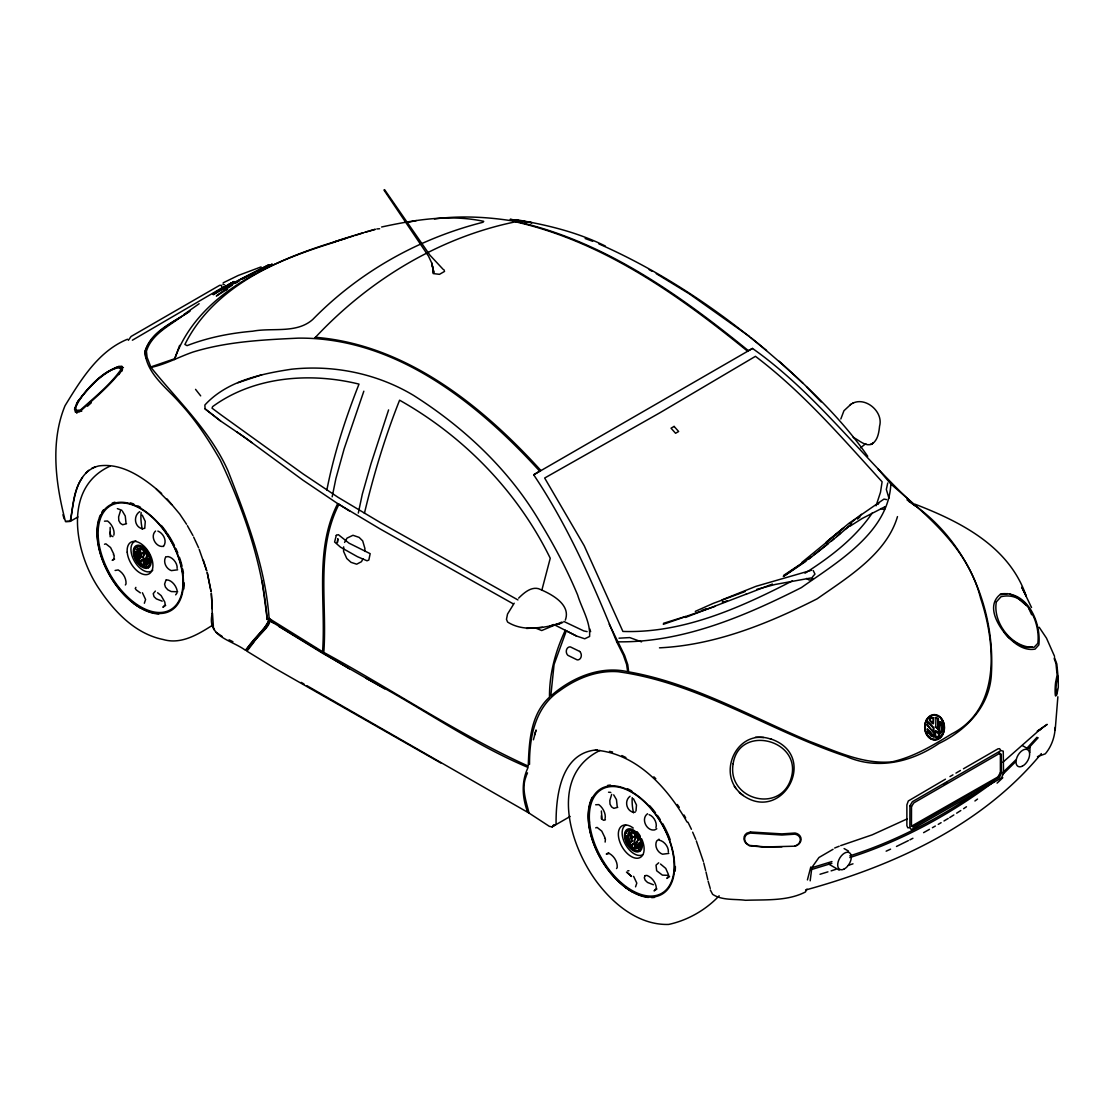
<?xml version="1.0" encoding="UTF-8"?>
<svg xmlns="http://www.w3.org/2000/svg" width="1114" height="1114" viewBox="0 0 1114 1114"><rect width="100%" height="100%" fill="white"/><g stroke="black" fill="none" stroke-linecap="round" stroke-linejoin="round"><path stroke-width="1.5" d="M601.365 818.832L601.365 815.699M884.934 507.009L884.92 508.82L883.346 509.418L880.923 508.541M513.276 603.872L380.292 529.053L337.709 503.612L303.022 480.231L243.548 436.563L220.586 420.981L205.087 408.88L204.865 405.023C226.727 381.127 260.732 373.886 291.478 369.221C333.643 364.668 377.2 373.552 413.628 395.442C464.817 427.957 510.128 470.665 540.75 523.357C554.702 546.306 567.249 570.131 577.609 594.918C581.745 608.606 590.49 621.779 589.598 636.47L584.725 638.782L576.439 635.997L553.811 624.481M1037.454 756.671L1045.308 753.816C1051.532 746.505 1054.861 736.841 1055.195 727.317M125.979 522.786L125.255 516.005L122.484 511.284M617.184 806.369L616.46 799.601L613.689 794.881M529.526 764.427C529.331 737.078 535.207 706.749 559.799 690.68C576.579 678.398 597.146 670.057 618.228 671.742C699.815 683.077 769.328 730.965 846.375 756.49C877.623 770.345 911.656 762.018 938.921 743.498C966.98 729.962 990.443 705.427 991.446 672.717C995.053 607.924 966.465 540.736 912.213 503.612M926.792 724.629L933.212 732.316L933.309 727.846L927.489 722.164M343.683 546.863L343.572 551.374L346.788 558.518L351.035 562.347L356.689 564.185L361.479 561.679L362.997 558.741M1029.865 752.479L1030.046 746.269M221.825 287.036L221.505 285.365L219.681 285.309L131.09 336.456L128.333 340.327M1057.868 696.779L1055.181 730.227M810.17 880.84L811.758 868.419M364.751 551.402L364.905 548.464L362.691 540.903L359.126 537.394L352.971 535.277L347.011 538.132L344.574 542.421M120.507 510.727L118.613 516.882L118.808 520.586L120.382 523.329L122.637 524.75L126.564 523.733M611.697 794.324L609.818 800.479L610.012 804.183L611.586 806.926L613.842 808.346L617.769 807.316M1000.358 772.573L997.921 776.945L911.294 826.309M136.005 551.89C134.864 557.153 143.915 568.683 137.189 553.602M890.866 483.546C888.888 532.408 836.767 562.528 801.37 587.607C744.472 616.334 682.604 642.764 617.699 641.817L616.71 641.831C593.344 584.098 568.53 526.741 533.69 474.801L752.507 348.459C814.752 392.351 859.813 454.568 915.081 505.742L906.963 499.81M113.934 558.476L114.227 555.608L113.35 554.633M605.139 842.073L605.417 839.19L604.554 838.215M897.48 516.604C886.479 554.006 847.476 577.512 817.161 598.803C768.089 623.687 715.063 645.159 659.488 647.833M113.851 535.193C114.979 530.905 112.124 524.276 107.557 521.004L104.479 521.171M605.055 818.79C606.183 814.501 603.328 807.873 598.761 804.6L595.684 804.768M655.979 827.618C657.385 822.898 653.793 816.256 649.086 814.668M326.862 490.035C333.908 453.774 345.465 418.418 359 384.107C310.333 372.104 253.978 376.295 212.621 406.624L212.036 408.17L221.213 414.993L303.3 474.063L338.238 497.429L381.03 522.967L517.926 599.931M539.663 471.111C477.446 402.85 395.205 337.013 298.12 338.141C262.834 339.84 226.922 341.566 192.945 352.066C178.853 356.912 165.721 364.362 151.017 367.425C177.683 400.706 210.1 430.714 227.91 470.623C246.473 518.163 265.397 566.942 269.115 618.381L270.41 619.287C269.142 628.686 259.367 632.905 255.009 640.675M1057.2 689.441L1055.961 695.54A8.202 0.822 -87.7 0 1 1055.125 692.588A8.202 0.822 -87.7 0 1 1055.571 682.617L1057.116 675L1055.947 663.429L1054.178 658.611M332.167 496.83L335.913 478.491L344.142 448.845L363.832 391.195M358.304 513.081L362.329 494.101L370.962 463.87L388.605 409.896M541.822 590.295L550.246 558.253C517.732 491.747 463.967 436.409 399.592 400.204C385.012 436.925 373.566 474.954 364.403 513.387M887.747 483.016L886.326 489.45L888.972 498.237M840.833 418.975L843.939 410.746L850.901 404.312M807.413 879.921L810.797 866.998M533.411 739.807L536.085 730.004L534.442 735.129M179.633 345.368L174.411 359.585C198.111 292.369 272.554 261.136 335.69 241.822M144.82 527.382L145.28 521.436L142.258 515.141M636.01 810.978L636.484 805.018L633.462 798.724M640.007 845.554L639.311 847.086M644.95 875.757L644.31 877.804L645.215 880.241L647.54 882.455L653.403 884.753M234.483 282.357L228.454 285.755M83.466 394.328C93.966 383.202 105.983 368.219 122.025 366.478L122.443 369.305C110.314 385.319 94.565 398.436 79.623 411.79L75.46 412.222L74.582 409.172L76.95 402.711L82.533 395.526M74.582 409.172C82.993 390.777 99.313 375.669 117.513 366.701M526.184 776.235C521.143 788.211 526.184 801.245 529.025 813.067L549.369 826.365L552.098 826.88L570.173 816.437M526.616 775.066L527.479 772.838M125.367 584.975L126.021 583.861C126.383 578.25 123 572.707 118.209 569.936L115.104 570.465M616.557 868.572L617.226 867.444C617.588 861.846 614.204 856.304 609.414 853.519L606.294 854.048L608.648 852.67M270.41 619.287L322.573 651.704C326.123 602.228 314.148 549.675 337.709 503.612L338.948 504.322C315.387 550.4 327.363 602.952 323.812 652.428C392.309 689.566 457.297 733.861 528.245 766.112C529.108 741.952 530.361 714.659 549.494 697.155C549.272 673.845 555.44 651.3 565.285 630.301L576.439 635.997M566.316 630.844L554.076 664.501L550.789 696.041C571.273 677.813 600 665.448 627.669 671.686L626.611 664.473L623.353 655.088L616.71 641.831M165.457 557.446C163.062 562.347 166.278 568.878 171.333 570.619L177.641 569.811M145.669 559.465C150.279 556.513 144.625 546.333 143.33 557.111L145.099 560.76M148.635 562.528L146.783 564.561M142.132 559.701L140.698 562.528L141.951 564.004A5.319 3.064 60 0 0 142.954 564.575L144.235 564.673L142.564 559.771M633.337 843.298L631.875 846.208L633.156 847.587A5.319 3.064 60 0 0 634.158 848.172L635.44 848.269L633.977 843.66M65.81 521.422L70.488 521.255C73.775 501.634 75.07 471.876 98.756 465.944C122.763 462.505 144.611 478.602 161.655 493.53M876.064 505.784L880.506 492.221L882.107 481.791C842.1 437.844 803.055 392.393 755.445 356.341L659.725 412.876L544.662 478.031L584.182 545.693L622.893 631.443C683.035 633.434 740.044 607.84 792.388 580.867M806.954 889.083L805.422 891.98C787.417 901.296 765.388 899.527 745.544 900.293C734.683 898.817 722.151 900.669 712.64 894.347L710.314 889.961M135.88 587.37L135.254 588.512L136.312 589.988L140.392 592.899M163.424 546.473C167.615 541.028 163.243 533.174 157.882 531.086M137.495 548.965L140.378 558.365L141.575 556.109L139.208 548.548M628.686 832.548L631.833 841.697M82.492 477.544C73.064 490.355 73.246 506.675 70.168 521.422L65.475 521.589C55.825 484.674 49.963 442.272 65.016 405.747C80.765 380.069 98.297 351.091 127.511 339.227M933.783 732.288L933.88 727.832L928.296 721.816L927.433 725.2L933.783 732.288L934.27 736.911L930.301 735.17L927.976 731.828L927.6 729.071L934.298 736.507M148.343 558.546L145.419 564.255L146.505 564.714M565.327 620.094C571.426 603.955 549.926 593.316 538.438 588.665C530.779 586.674 523.691 593.135 518.651 598.121M877.957 504.475L878.793 503.194M872.346 512.872C855.301 538.034 830.431 557.07 804.99 573.209M166.083 579.698L164.58 584.168L165.457 587.162L167.81 589.821L171.194 591.548L177.683 591.771M933.059 723.571L929.842 719.936L930.942 718.363A5.723 4.47 88.1 0 1 932.014 717.75L933.713 717.862L933.365 723.668L933.1 717.736L931.443 717.764A5.737 4.47 88.1 0 0 930.371 718.391L929.647 718.99M118.738 374.624L122.443 369.305M811.298 868.293L818.943 857.515L833.049 849.3M514.208 603.217L507.524 614.079L506.48 619.328L507.58 622.044C522.675 631.61 540.875 628.101 557.209 624.453M999.453 775.414L998.492 776.542M175.65 594.834L176.973 593.066M668.177 876.662L666.854 878.431L669.584 876.593M144.347 603.245L145.6 599.513L142.411 592.759M254.159 641.803L247.781 650.158L246.612 649.49C252.864 638.67 263.823 631.137 269.212 620.052L273.278 622.81M812.733 578.11L811.424 579.837L808.987 579.976L806.55 578.444M635.551 886.841L636.804 883.11L633.615 876.356M553.811 824.708L552.098 826.88L556.081 824.304C555.789 795.633 560.996 752.159 597.355 749.861M132.371 340.216L222.633 287.454L224.457 287.509M140.893 548.339C138.526 557.668 147.34 552.252 142.954 549.258A5.319 3.064 59.9 0 0 141.951 548.673M139.682 511.646C133.026 516.033 134.502 527.298 142.578 528.788L144.848 528.287M630.051 796.259C624.007 800.729 626.402 811.103 633.782 812.385L635.286 812.064M155.556 531.044C149.708 536.266 155.932 547.796 163.41 546.333M647.54 813.749C640.536 818.72 646.607 831.406 654.614 829.93L656.787 828.788M147.173 564.227C152.799 550.97 139.403 568.126 146.964 564.492M638.364 847.824C643.92 834.289 630.454 852.753 638.587 847.81M812.412 576.982L814.975 574.086L813.234 570.591M1041.339 753.607C982.102 825.502 893.623 865.815 805.589 890.002M1026.802 748.343L1037.009 737.245M1027.944 748.817L1038.151 737.733M314.566 338.266C368.233 280.603 439 237.157 516.631 221.589C604.415 241.32 679.665 294.82 748.33 350.632M719.143 895.809C705.844 909.957 687.63 920.387 668.609 924.439C641.01 925.233 616.975 907.061 600.362 886.493C571.148 850.887 546.347 776.667 599.973 750.46M1015.481 760.194L1002.976 772.392M1015.467 761.934L1002.976 774.119M861.387 514.278L856.847 518.483M85.639 473.311L88.73 470.303M997.086 783.142L1002.809 777.725M113.628 559.089L112.222 560.356L114.603 559.103M87.477 406.234L91.292 402.795M637.988 848.144L638.963 847.476M845.498 529.066L851.653 523.761M851.333 524.332L831.044 541.418M857.488 519.04L859.952 516.91M801.996 562.333L843.841 528.106M826.755 541.78L848.938 523.315L883.973 499.086L886.633 499.615M834.052 538.689L814.334 554.619M836.656 536.53L840.569 533.3M827.117 544.649L808.541 559.256M994.134 781.568C950.521 814.237 901.839 840.931 849.843 857.557M843.173 528.259L825.836 542.518L827.841 544.328M850.358 523.343L855.092 519.486M659.015 839.176L656.661 841.042C654.266 845.93 657.483 852.475 662.538 854.215L668.846 853.408M1002.865 762.255L1039.278 730.199L1047.174 724.365L1037.245 731.118M860.495 447.8L865.829 443.678M802.54 562.807L783.574 575.437M811.66 556.68L783.295 576.481M805.854 561.317L784.2 575.994M986.155 785.913C944.366 815.448 898.761 840.416 849.815 855.844M974.917 800.98L977.535 799.058M223.594 290.587L216.325 296.018L227.548 289.097L224.917 290.1M213.554 294.681L214.278 294.193M183.699 314.635L199.141 303.732M181.387 316.696C168.451 326.318 151.351 334.673 146.435 351.244L147.076 357.288L150.78 366.952L174.633 358.764M165.694 605.403L162.895 607.297L165.178 604.693L164.802 602.075L161.14 595.614L157.603 592.759M656.898 888.986L654.099 890.894L656.383 888.29C655.951 882.706 652.136 877.484 646.928 875.423L645.187 875.618M218.998 290.434L221.087 289.027M963.61 808.694L966.465 806.759M155.389 591.074L153.217 593.651L154.011 596.644L156.336 598.872L162.198 601.156M217.244 291.339L215.448 292.564M146.366 564.826L147.382 564.213M232.687 282.9L234.622 281.661L222.73 288.373L234.024 281.522L228.704 284.822M849.996 526.198L862.139 518.497L884.836 506.814M949.699 817.592L953.849 814.947M956.634 813.178L960.797 810.546M213.164 624.829C198.431 634.172 181.276 644.895 163.104 639.492C135.811 633.922 115.09 612.547 100.079 590.267C75.139 554.772 61.381 488.099 110.202 466.098M220.906 289.445L219.486 290.281M215.712 292.425C223.065 287.774 208.513 296.491 215.28 292.731M223.998 289.626L241.432 278.82L268.404 264.909M214.96 293.762L228.648 285.602M227.952 287.899L232.297 285.212M235.207 283.416L239.552 280.728M533.69 474.801L540.819 470.428C481.861 405.593 406.039 344.588 315.443 337.305M229.944 283.847L226.727 285.657M229.331 284.432L231.322 283.207L217.703 291.005M188.767 311.85C172.67 322.74 151.713 332.056 144.945 351.62C146.491 373.9 166.64 387.602 180.05 403.184C195.897 420.312 208.68 439.891 220.238 460.082C243.869 510.045 262.737 564.046 267.179 619.481L269.128 620.108L265.299 626.973L245.345 650.242C231.447 639.896 206.257 636.707 212.287 613.452M190.243 310.931C173.895 322.336 150.905 330.691 145.001 351.606L145.753 357.747M219.931 289.891L217.063 291.673L223.914 287.356M227.312 285.657L228.022 285.226L225.794 286.563M230.877 283.332L232.032 282.705L224.067 287.509M224.708 287.287L212.871 294.472L215.378 293.149M221.895 288.902L226.56 286.145M222.076 288.401L223.636 287.468M226.017 286.214L225.32 286.618L226.657 285.741M224.193 287.509L225 287.036M938.239 824.374L941.107 822.675M943.976 820.976L948.265 818.442M220.363 289.807L216.339 292.133M852.767 403.226C865.773 396.626 883.639 411.929 879.573 426.175C878.89 432.747 877.679 441.436 870.8 444.542L872.861 443.191C866.692 448.246 858.643 439.668 853.157 437.384M850.261 404.674L853.463 402.808M629.911 831.852C624.829 832.144 630.649 847.657 632.181 840.04L629.313 832.2M70.488 521.255L77.938 516.952M945.452 779.173L908.3 800.966L906.88 804.879L906.88 825.683L907.84 827.813L909.414 827.66M949.964 776.569L952.957 774.843M955.965 773.102L960.463 770.498M963.471 768.771L998.005 748.831L999.592 748.678L1000.469 750.056M944.199 784.131L947.179 782.404M269.115 618.381L267.249 619.44L262.138 580.965M1038.192 730.909L1040.713 729.475M923.59 832.659L929.466 829.359M932.404 827.702L935.342 826.045M229.985 284.599L269.059 264.826M242.448 279.043L253.936 272.86M256.805 271.301L259.687 269.755M752.507 348.459L747.48 351.119C678.732 295.196 603.328 241.766 515.504 221.811M562.862 622.392L559.437 623.854M909.86 839.872L912.909 838.271M907.005 818.985L872.22 834.832L840.694 845.623M896.478 846.459L908.37 840.597M223.19 282.803L238.243 275.464L261.066 266.914M638.169 848.074L636.623 847.851L640.049 842.616M937.932 729.586L937.835 718.878L935.245 717.5M263.294 268.46L272.303 264.143L271.482 264.422M886.145 851.18L890.573 849.16M695.303 611.377L713.294 603.356L745.043 591.562M268.377 265.717L270.034 264.993M561.818 622.085L541.71 630.538L535.138 627.878M91.891 468.228L95.275 466.822M722.707 599.597L756.002 586.312L811.633 570.229M834.664 848.005L839.19 846.222M722.401 602.632L727.122 600.78M746.436 594.054L685.458 617.448M745.893 594.361L772.42 584.056M237.867 382.756L261.818 374.777M701.667 610.5L706.499 608.704M714.965 606.392L663.317 624.327M118.906 367.773L123.431 367.536M658.694 862.807L656.035 865.118L656.661 870.758L662.398 875.131L668.887 875.367M333.17 242.267L342.054 239.204M605.431 819.793L603.718 820.322L602.075 819.305L601.365 810.992M831.128 870.87L835.806 869.366M848.297 865.341L852.99 863.823M353.403 235.959L333.546 242.239M354.906 235.5L363.958 232.659M663.429 623.339L685.57 616.46M343.613 238.716L362.927 232.812M936.247 737.176L937.069 736.883A5.723 4.47 87.9 0 0 938.155 736.257L939.255 734.697L935.579 731.035L935.412 736.911L937.64 736.869A5.737 4.47 88 0 0 938.726 736.243C943.53 732.734 929.8 726.119 936.373 737.189M811.117 867.945L831.949 861.554M811.103 869.672L831.921 863.294M820.001 874.281L827.939 871.844M364.584 232.297L374.805 229.359M369.792 230.974L375.446 229.345M345.256 238.675C283.945 256.234 214.849 284.181 184.896 344.463L187.068 345.632C208.067 337.472 230.361 333.114 252.767 331.192C272.484 327.46 296.394 333.88 312.686 319.537C359.223 271.927 418.502 238.591 482.947 222.285L483.741 221.338C449.847 214.041 414.979 219.764 381.587 227.005M112.946 536.614L110.885 535.709L110.105 533.188L110.161 527.395M365.462 232.185L368.386 231.378M756.754 589.362L775.205 584.46L811.507 577.888M1000.4 593.929C1027.428 590.281 1041.325 622.42 1038.847 644.922L1035.045 649.114C1022.596 651.384 1011.498 641.427 1004.257 632.39M407.933 222.34L416.399 220.558M627.558 870.939L628.937 870.702M434.446 218.929C461.725 215.392 489.575 216.979 516.631 221.589M998.492 752.841L999.843 753.12L1000.386 754.665L1000.386 772.587M165.68 556.93L168.103 556.596C172.754 557.348 177.669 563.364 177.14 568.432M1032.232 646.997C1023.515 649.17 1015.787 642.875 1009.256 638.043M376.852 228.941L379.637 228.746M526.574 628.463L542.504 627.349M77.632 411.414L81.768 411.15M618.994 638.183L629.758 637.584L641.553 641.873M104.507 544.259L105.9 543.827L110.578 547.559L113.795 554.145M595.712 827.855L597.104 827.41L601.769 831.141L604.986 837.742M781.944 846.807L763.048 846.724L749.165 845.359L746.324 843.187A7.352 6.294 23.2 0 1 747.146 834.205L750.279 833.091L781.944 835.027L794.923 834.177A7.352 6.071 -10.7 0 1 800.339 839.747A7.352 6.071 -10.7 0 1 794.923 845.958M1007.46 593.595L999.662 594.876C985.765 606.852 998.715 627.043 1008.588 637.64M755.417 737.217L763.772 737.51M118.655 366.311L122.025 366.478M595.447 750.154C636.832 753.412 667.704 788.002 687.032 822.035M117.36 508.625L121.83 510.268M608.55 792.221L610.764 792.43M516.088 219.695C546.765 224.791 577.303 232.172 605.32 246.027M587.12 631.624L583.764 630.928L563.893 621.473M166.738 579.907C171.25 579.879 176.151 585.365 177.196 590.852M609.497 751.337L612.589 752.006M771.529 739.362C736.869 726.495 714.687 775.497 743.33 795.493M585.142 238.521L592.648 241.292M659.293 840.193C663.958 840.931 668.873 846.946 668.344 852.029M914.97 504.182C960.672 521.756 1009.312 546.403 1026.217 596.171L1021.775 587.231L1031.536 607.534M222.911 284.209L224.694 284.947M598.928 243.924C674.611 277.33 742.954 326.722 802.985 383.313M1009.73 594.027L1016.344 596.909L1026.412 605.501M938.364 729.559L935.76 726.732L935.913 717.444L938.406 718.864L938.629 729.517L935.189 726.76M770.22 738.763C821.296 755.348 780.552 827.883 739.362 792.527M621.877 755.557L625.929 757.548M229.052 639.784L232.91 641.706M931.012 736.117L933.755 736.744L927.238 729.21M222.215 636.456L216.06 632.32M908.982 501.495L911.085 502.665M660.505 864.032L665.726 868.377L668.4 874.448M365.935 678.231C420.577 706.791 471.18 743.47 528.092 767.462C521.143 781.708 522.201 797.666 527.716 812.315L529.025 813.067M649.17 269.644L652.01 271.245M656.271 273.668L689.288 293.817L749.611 336.595M278.765 626.402L322.392 653.138L384.762 688.898M527.716 812.315L306.796 685.625M1022.415 745.6L1026.913 748.19M844.092 848.562L848.59 851.152M828.719 864.088L839.204 870.145M301.184 682.381L303.997 683.996M349.35 668.804L270.034 620.832C264.603 632.306 253.351 640.09 246.5 650.924L274.531 668.108L440.782 762.979M338.948 504.322L349.81 511.187M624.94 887.092L631.777 891.66M133.736 603.51L140.573 608.063M236.6 431.717L252.056 442.69M220.586 420.981L205.087 408.88M750.92 337.653L766.516 350.437M779.229 361.284C811.326 390.304 842.992 420.591 867.722 456.308M156.28 489.004L171.723 504.614M628.129 873.181L631.596 876.481L626.458 872.109M653.848 776.82L655.812 778.742M443.121 269.323L429.934 255.19L384.567 189.645L383.954 190.048L428.472 256.081L431.759 263.085L433.861 272.596L431.745 263.043L433.388 271.175M806.522 386.85L821.102 401.876M200.687 395.874L195.549 389.343M167.086 498.947L179.702 514L186.581 524.262M929.327 720.076L932.488 723.599M878.069 469.036L891.116 484.27C927.865 516.228 968.219 548.422 980.612 598.329C995.61 643.057 1001.319 708.629 951.635 733.959C932.905 745.419 913.536 757.088 891.868 761.865C863.113 764.483 836.168 751.323 809.934 741.506C750.279 716.567 693.117 683.216 628.672 671.867L627.781 664.71L624.662 655.533L609.233 624.244M734.293 786.428L736.326 788.865M677.312 804.489L679.289 807.33M1039.181 627.252L1046.492 638.155L1054.568 656.383M721.83 600.126L723.237 602.312M136.423 551.5L136.73 552.21M187.389 525.669L192.945 535.556M684.052 815.044L685.653 817.913M928.129 733.291L927.405 731.842M687.965 822.216L691.432 829.303M193.655 537.087L198.598 547.768M1028.988 608.912L1031.661 614.747M692.657 832.172L695.735 839.329M213.359 627.252L214.515 630.023M199.197 549.341L206.703 570.786L203.389 560.272M696.32 840.889L703.338 861.401M627.934 835.792C625.441 834.247 629.257 845.832 630.621 844.161M1054.457 657.469L1056.838 663.986L1057.952 675.669L1056.42 683.202A7.352 0.738 -87.7 0 0 1056.03 692.128A7.352 0.738 -87.7 0 0 1056.782 694.788L1058.3 687.254L1058.216 676.309M589.612 628.644L590.643 631.624M443.985 269.769L444.528 271.426L439.487 274.336L433.207 273.571L432.664 271.927M628.38 837.199L630.176 842.769M630.594 832.576L632.348 838.271M708.142 881.216L710.259 888.471M62.941 514.765L64.111 518.832M75.975 410.231L76.852 413.28M703.728 862.918L705.622 870.452M121.468 368.428L122.094 371.004M706.011 871.97L707.794 879.684M211.033 591.59L207.176 572.276L211.103 591.548M213.387 626.458L212.468 613.257M212.217 605.654L211.298 593.261L212.203 608.773M211.994 603.955L212.203 613.104M110.161 532.102L110.161 536.795M942.458 733.722A12.198 9.525 88.1 0 1 929.201 737.552A12.198 9.525 88.1 0 1 926.319 720.424A12.198 9.525 88.1 0 1 939.715 717.444M940.815 718.614A12.198 9.525 88.1 0 1 942.555 721.524M943.168 723.195A12.198 9.525 88.1 0 1 943.572 724.949M943.516 730.366A12.198 9.525 88.1 0 1 943.085 732.093M134.488 551.333A11.293 6.531 60 0 1 146.282 550.734A11.293 6.531 60 0 1 147.271 566.761A11.293 6.531 60 0 1 134.669 554.187M142.3 529.22A49.448 28.546 60 0 1 141.144 512.537M158.829 613.981A61.66 35.606 60 0 1 112.249 579.656A61.66 35.606 60 0 1 98.603 519.82M99.104 518.219A61.66 35.606 60 0 1 100.288 515.183M101.722 512.426A61.66 35.606 60 0 1 103.393 509.947M112.249 503.082A61.66 35.606 60 0 1 114.937 502.191M130.394 502.874A61.66 35.606 60 0 1 133.75 504.043M137.83 505.881A61.66 35.606 60 0 1 140.573 507.371M161.377 525.474A61.66 35.606 60 0 1 166.195 531.782M167.114 533.091A61.66 35.606 60 0 1 174.452 545.595M175.845 548.492A61.66 35.606 60 0 1 177.753 552.878M179.424 557.292A61.66 35.606 60 0 1 182.042 566.093M182.682 569.003A61.66 35.606 60 0 1 183.448 573.292M184.172 582.887A61.66 35.606 60 0 1 183.824 589M152.785 570.131A17.072 9.859 60 0 1 134.474 561.233A17.072 9.859 60 0 1 135.922 540.917M625.873 833.676A11.293 6.531 60 0 1 638.155 835.194A11.293 6.531 60 0 1 638.155 850.442M636.01 850.386A11.293 6.531 60 0 1 631.304 847.67M630.19 846.529A11.293 6.531 60 0 1 625.873 837.77M633.504 812.802A49.448 28.546 60 0 1 632.223 797.638M654.559 897.397A61.66 35.606 60 0 1 651.565 897.606M648.459 897.452A61.66 35.606 60 0 1 600.335 858.059A61.66 35.606 60 0 1 592.175 797.359M607.548 785.454A61.66 35.606 60 0 1 610.472 785.078M627.669 788.809A61.66 35.606 60 0 1 631.777 790.968M649.504 805.547A61.66 35.606 60 0 1 655.519 812.788M657.399 815.378A61.66 35.606 60 0 1 660.087 819.375M662.607 823.511A61.66 35.606 60 0 1 670.085 839.413M675.376 866.483A61.66 35.606 60 0 1 675.181 871.106M641.664 838.884A18.242 10.527 60 0 1 635.857 858.184A18.242 10.527 60 0 1 618.409 835.765A18.242 10.527 60 0 1 633.253 828.064M637.097 831.726A18.242 10.527 60 0 1 640.355 836.349M642.764 854.675A17.072 9.859 60 0 1 625.678 844.83A17.072 9.859 60 0 1 625.678 825.098M939.979 721.858C936.206 745.544 946.037 725.465 939.979 721.858M940.55 721.83C936.777 745.531 946.608 725.451 940.55 721.83M733.137 763.744C726.69 800.047 781.931 814.613 791.539 776.75C801.147 739.459 739.125 723.989 733.137 763.744M909.929 805.77L909.86 827.396L911.28 829.665L1001.57 777.809L1003.519 773.325L1003.254 751.17L1000.985 750.558L912.394 801.69L909.929 805.77M911.517 806.494L911.447 825.14L912.812 827.006L999.55 777.154L1001.43 773.186L1001.18 754.108L998.993 753.705L913.884 802.846L911.517 806.494M135.407 552.238C135.142 560.941 143.803 567.444 135.407 552.238M626.611 835.834C626.402 844.691 634.938 850.915 626.611 835.834M140.085 548.826C138.261 558.253 146.533 552.252 142.355 549.606A5.305 3.064 60 0 0 141.353 549.021L140.085 548.826M143.636 565.021L142.355 564.923A5.319 3.064 60 0 1 141.353 564.352C137.119 561.943 145.433 555.552 143.636 565.021M631.889 832.074C629.981 841.627 638.419 835.347 634.158 832.84A5.319 3.064 59.9 0 0 633.156 832.269L631.889 832.074M634.841 848.617L633.56 848.52A5.319 3.064 60 0 1 632.557 847.935C628.393 845.429 636.567 839.246 634.841 848.617M631.29 832.423C629.382 841.975 637.821 835.695 633.56 833.188A5.292 3.064 60 0 0 632.557 832.618L631.373 832.325M996.348 601.894C992.463 622.656 1012.32 648.418 1034.071 647.29L1037.83 643.335C1040.546 622.392 1026.384 590.601 1001.026 596.714L996.348 601.894M136.799 549.453L139.779 558.713L140.977 556.443L138.79 549.327L138.289 548.575L136.799 549.453M146.937 555.538L144.152 561.317L142.731 557.46L145.099 552.641L146.937 555.538M638.141 839.134L635.356 844.899L633.936 841.056L636.303 836.238L638.141 839.134M638.74 838.786L635.843 844.482L634.534 840.708L636.902 835.89L638.74 838.786M336.289 535.333L334.604 542.003L340.494 547.169L357.455 556.694L367.007 560.774L368.831 560.077L370.168 553.672L349.03 543.172L338.336 534.65L336.289 535.333M337.848 538.967L337.361 542.56L337.848 538.967M78.077 401.221L75.641 407.529L76.239 410.356L80.375 410.077C94.398 397.406 109.632 385.305 120.702 369.945L120.075 367.355C101.903 370.697 88.953 387.324 78.077 401.221M926.458 719.797L925.274 722.721A12.839 10.026 88.1 0 0 931.248 739.195L933.783 739.988A12.546 9.789 88.1 0 0 942.723 734.822L943.892 731.898A12.839 10.026 88.1 0 0 937.918 715.425A12.56 9.803 88 0 0 926.458 719.797M674.109 426.411L671.046 428.194L675.571 433.276L678.635 431.508L674.109 426.411M750.516 831.991L746.77 833.188A8.202 7.032 23.2 0 0 745.851 843.214L749.262 845.693L763.034 847.016L795.062 846.18A8.202 6.768 -10.7 0 0 801.091 839.246A8.202 6.768 -10.7 0 0 795.062 833.021L781.903 833.885L750.516 831.991M148.482 567.75L146.63 568.335A12.505 7.213 60 0 1 135.894 560.481A12.783 7.38 60 0 1 135.894 545.818A12.505 7.213 60 0 1 146.644 550.358L148.482 553.073A12.783 7.38 60 0 1 148.482 567.75M639.687 851.347L637.835 851.932A12.505 7.213 60 0 1 627.098 844.078A12.783 7.38 60 0 1 627.098 829.401A12.505 7.213 60 0 1 637.835 833.954L639.687 836.67A12.783 7.38 60 0 1 639.673 851.347M559.604 623.645L550.205 625.859L559.604 623.645M524.819 221.519L510.142 219.347L531.991 222.73L524.819 221.519M579.656 651.425L570.438 646.928A4.721 3.829 84.4 0 0 566.511 649.838A4.721 3.829 84.4 0 0 567.945 655.366L577.163 659.864A4.721 3.829 84.4 0 0 581.09 656.954A4.721 3.829 84.4 0 0 579.656 651.425M1022.318 766.181A9.636 5.57 -60 0 0 1028.96 751.087A9.636 5.57 -60 0 0 1017.193 756.852A9.636 5.57 -60 0 0 1022.318 766.181M843.994 869.129A9.636 5.57 -60 0 0 850.636 854.034A9.636 5.57 -60 0 0 838.87 859.813A9.636 5.57 -60 0 0 843.994 869.129M926.639 720.911A12.198 9.525 88 0 0 934.73 739.501A12.198 9.525 88 0 0 943.126 721.51A12.198 9.525 88 0 0 926.639 720.911M134.07 554.535A11.293 6.517 60 0 0 147.285 566.873A11.293 6.517 60 0 0 144.207 549.522A11.293 6.517 60 0 0 134.07 554.535M98.352 538.48A60.017 34.645 60 0 0 165.513 611.767A60.017 34.645 60 0 0 157.826 522.912A60.017 34.645 60 0 0 98.352 538.48M127.205 552.168A18.242 10.527 60 0 0 147.619 574.448A18.242 10.527 60 0 0 145.28 547.447A18.242 10.527 60 0 0 127.205 552.168M97.935 542.017A60.936 35.188 60 0 0 168.061 611.99A60.936 35.188 60 0 0 155.111 519.639A60.936 35.188 60 0 0 97.935 542.017M625.274 838.118A11.293 6.517 60 0 0 638.489 850.469A11.293 6.517 60 0 0 635.412 833.119A11.293 6.517 60 0 0 625.274 838.118M589.557 822.062A60.017 34.645 60 0 0 656.717 895.35A60.017 34.645 60 0 0 649.016 806.508A60.017 34.645 60 0 0 589.557 822.062M589.069 825.585A60.936 35.188 60 0 0 659.21 895.559A60.936 35.188 60 0 0 646.245 803.194A60.936 35.188 60 0 0 589.069 825.585"/></g></svg>
